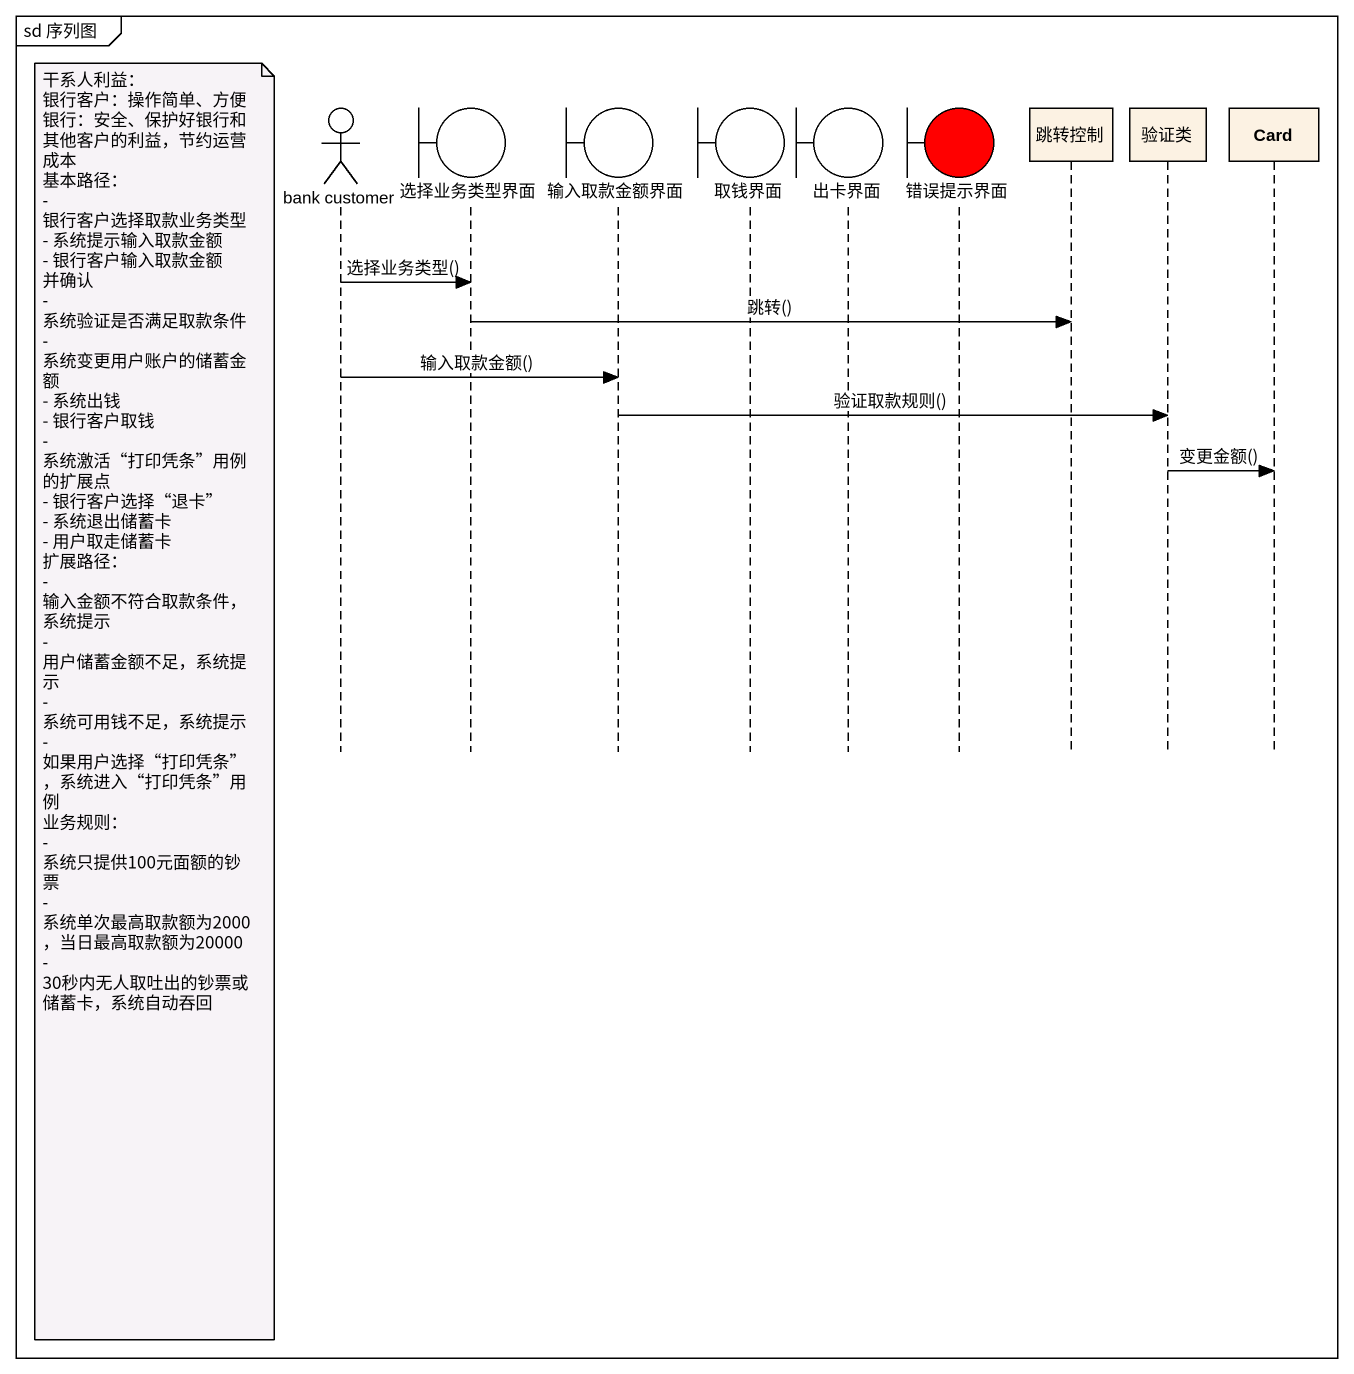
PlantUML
@startuml
mainframe sd 序列图
hide footbox
actor "bank customer" as bank_customer
boundary 选择业务类型界面
boundary 输入取款金额界面
boundary 取钱界面
boundary 出卡界面
boundary 错误提示界面 #FF0000
participant 跳转控制
participant 验证类
participant "Card" as Card_

bank_customer -> 选择业务类型界面 : 选择业务类型()
选择业务类型界面 -> 跳转控制 : 跳转()
bank_customer -> 输入取款金额界面 : 输入取款金额()
输入取款金额界面 -> 验证类 : 验证取款规则()
验证类 -> Card_ : 变更金额()
note left of bank_customer
  干系人利益：
  银行客户：操作简单、方便
  银行：安全、保护好银行和其他客户的利益，节约运营成本
  基本路径：
  - 银行客户选择取款业务类型
  - 系统提示输入取款金额
  - 银行客户输入取款金额 并确认
  - 系统验证是否满足取款条件
  - 系统变更用户账户的储蓄金额
  - 系统出钱
  - 银行客户取钱
  - 系统激活“打印凭条”用例的扩展点
  - 银行客户选择“退卡”
  - 系统退出储蓄卡
  - 用户取走储蓄卡
  扩展路径：
  - 输入金额不符合取款条件，系统提示
  - 用户储蓄金额不足，系统提示
  - 系统可用钱不足，系统提示
  - 如果用户选择“打印凭条”，系统进入“打印凭条”用例
  业务规则：
  - 系统只提供100元面额的钞票
  - 系统单次最高取款额为2000，当日最高取款额为20000
  - 30秒内无人取吐出的钞票或储蓄卡，系统自动吞回
end note
@enduml
